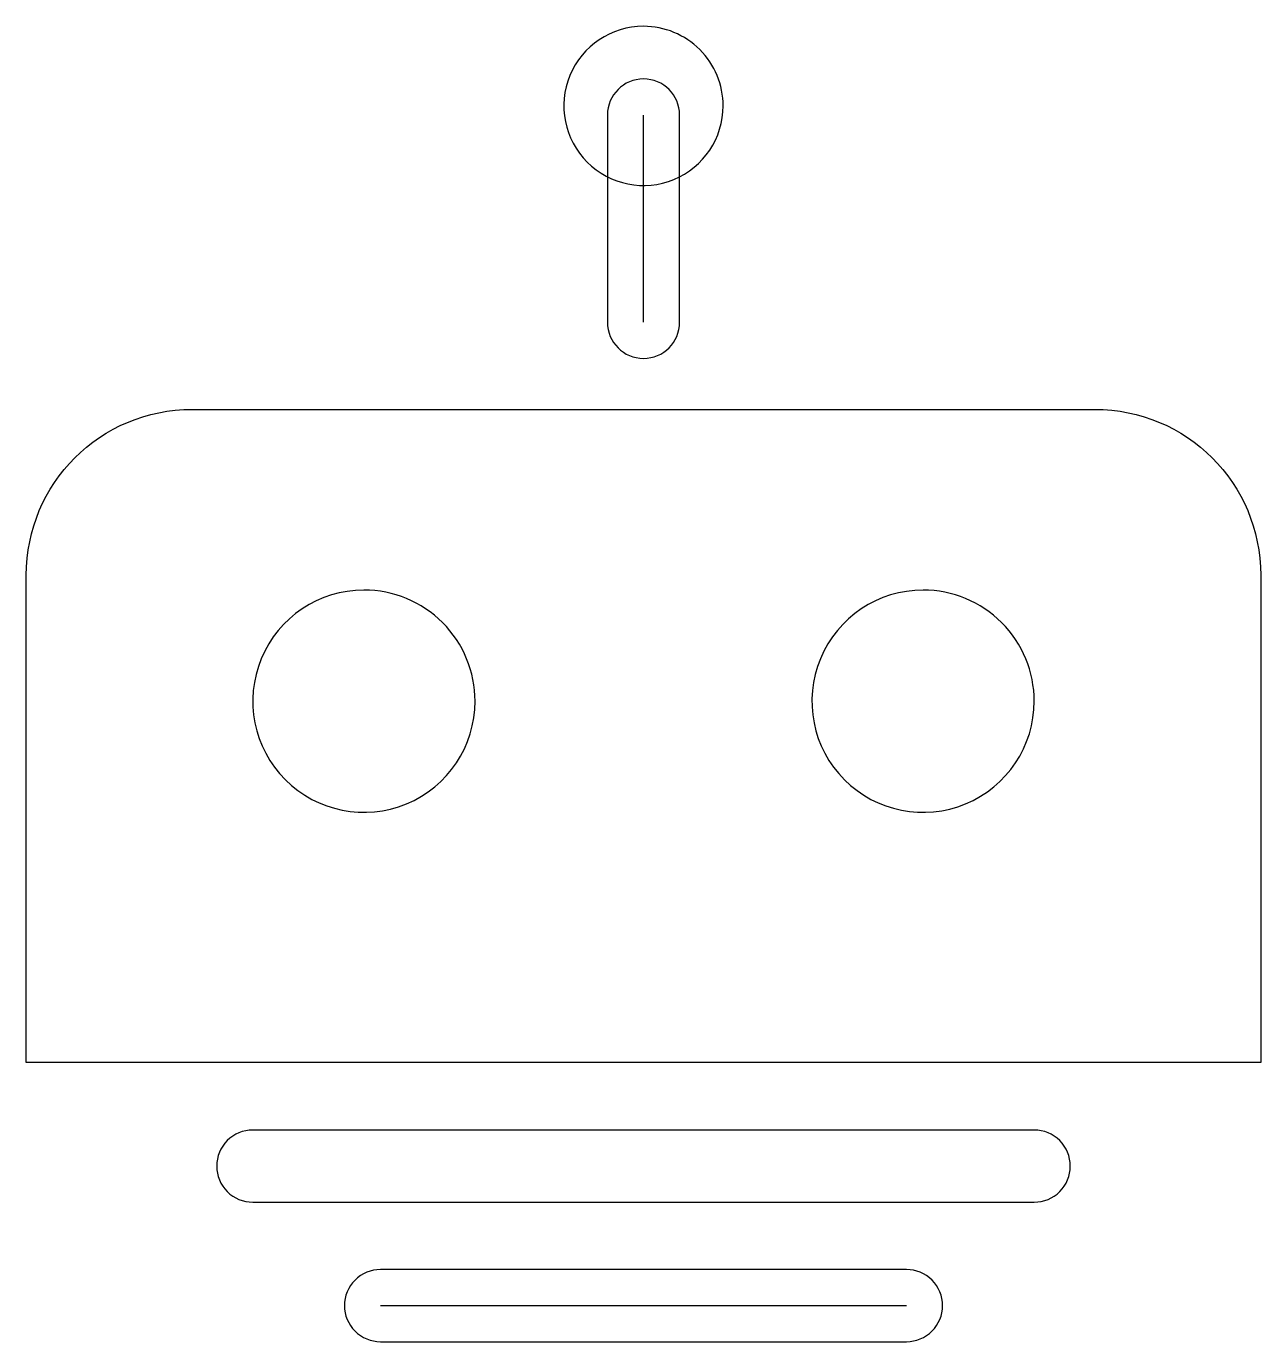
# Model space of a CAD drawing. Header units: millimetres. Extents: x 35 to 175, y 30 to 180.
import ezdxf

# ---------------------------------------------------------------- set-up
doc = ezdxf.new("R2010")
doc.units = ezdxf.units.MM
doc.layers.add('Layer_1', color=7, linetype='CONTINUOUS')

msp = doc.modelspace()

# ---------------------------------------------------------------- linework, layer by layer
at = {"layer": 'Layer_1', "color": 7}
for points in [[(105.00001, 179.991956)], [(105.00065, 173.987998)], [(53.583735, 136.316057)], [(73.141277, 115.706888)], [(136.858962, 115.706888)]]:
    msp.add_lwpolyline(points, close=True, dxfattribs=at)
for points in [[(100.889676, 169.877026), (100.889676, 146.241307)], [(105.00065, 146.242313), (105.00065, 169.875913)], [(109.111624, 146.241307), (109.111624, 169.877026)], [(53.583735, 136.316057), (156.41627, 136.316057)], [(175.33523, 117.397101), (175.33523, 61.82407), (34.664779, 61.82407), (34.664779, 117.397101)], [(149.526725, 54.141933), (60.474582, 54.141933)], [(60.474582, 45.915268), (149.526725, 45.915268)], [(134.968213, 38.233906), (75.033089, 38.233906)], [(75.031473, 34.120512), (134.969834, 34.120512)], [(75.033089, 30.00724), (134.968213, 30.00724)]]:
    msp.add_lwpolyline(points, dxfattribs=at)
for points in [[(105.00001, 179.991956), (101.329308, 179.991956), (98.020046, 177.780778), (96.615329, 174.389491)], [(111.417367, 177.3338), (109.715378, 179.035789), (107.406986, 179.991956), (105.00001, 179.991956)], [(114.075523, 170.916443), (114.075523, 173.323419), (113.119356, 175.631811), (111.417367, 177.3338)], [(96.615329, 174.389491), (95.210612, 170.998205), (95.987075, 167.094665), (98.582653, 164.499086)], [(105.00065, 173.987998), (102.730654, 173.986957), (100.890719, 172.147022), (100.889676, 169.877026)], [(109.111624, 169.877026), (109.110581, 172.147022), (107.270646, 173.986957), (105.00065, 173.987998)], [(108.473058, 162.531762), (111.864345, 163.936479), (114.075523, 167.245741), (114.075523, 170.916443)], [(98.582653, 164.499086), (101.178232, 161.903508), (105.081772, 161.127045), (108.473058, 162.531762)], [(100.889676, 146.241307), (100.890719, 143.971311), (102.730654, 142.131377), (105.00065, 142.130335)], [(105.00065, 142.130335), (107.270646, 142.131377), (109.110581, 143.971311), (109.111624, 146.241307)], [(34.664779, 117.397101), (34.664779, 127.878204), (43.102633, 136.316057), (53.583735, 136.316057)], [(156.41627, 136.316057), (166.8974, 136.316057), (175.33523, 127.878204), (175.33523, 117.397101)], [(73.141277, 115.706888), (68.017585, 115.706888), (63.398405, 112.620451), (61.437653, 107.886777)], [(82.098842, 111.996543), (79.723148, 114.372237), (76.501015, 115.706888), (73.141277, 115.706888)], [(136.858962, 115.706888), (131.735271, 115.706888), (127.116091, 112.620451), (125.155339, 107.886777)], [(145.816527, 111.996543), (143.440833, 114.372237), (140.218701, 115.706888), (136.858962, 115.706888)], [(85.809187, 103.038978), (85.809187, 106.398716), (84.474536, 109.620849), (82.098842, 111.996543)], [(149.526873, 103.038978), (149.526873, 106.398716), (148.192221, 109.620849), (145.816527, 111.996543)], [(61.437653, 107.886777), (59.476902, 103.153103), (60.560714, 97.704409), (64.183711, 94.081412)], [(125.155339, 107.886777), (123.194587, 103.153103), (124.2784, 97.704409), (127.901397, 94.081412)], [(77.989076, 91.335354), (82.72275, 93.296106), (85.809187, 97.915286), (85.809187, 103.038978)], [(141.706762, 91.335354), (146.440435, 93.296106), (149.526873, 97.915286), (149.526873, 103.038978)], [(64.183711, 94.081412), (67.806708, 90.458415), (73.255402, 89.374603), (77.989076, 91.335354)], [(127.901397, 94.081412), (131.524394, 90.458415), (136.973088, 89.374603), (141.706762, 91.335354)], [(60.474582, 54.141933), (59.382802, 54.142686), (58.335521, 53.709312), (57.563516, 52.937307)], [(152.437789, 52.937305), (151.665784, 53.70931), (150.618505, 54.142685), (149.526725, 54.141933)], [(57.563516, 52.937307), (56.79151, 52.165302), (56.358134, 51.118022), (56.358886, 50.026242)], [(153.642417, 50.026242), (153.643168, 51.118021), (153.209794, 52.1653), (152.437789, 52.937305)], [(56.358886, 50.026242), (56.359386, 48.935279), (56.793314, 47.889211), (57.565184, 47.118227)], [(152.43612, 47.118229), (153.207989, 47.889213), (153.641916, 48.93528), (153.642417, 50.026242)], [(57.565184, 47.118227), (58.337054, 46.347242), (59.383619, 45.914516), (60.474582, 45.915268)], [(149.526725, 45.915268), (150.617687, 45.914517), (151.664251, 46.347244), (152.43612, 47.118229)], [(75.033089, 38.233906), (73.941305, 38.234658), (72.894021, 37.801281), (72.122014, 37.029271)], [(137.879285, 37.029269), (137.10728, 37.801279), (136.059997, 38.234657), (134.968213, 38.233906)], [(72.122014, 37.029271), (71.350007, 36.25726), (70.916635, 35.209974), (70.917393, 34.11819)], [(139.083905, 34.11819), (139.084663, 35.209973), (138.651291, 36.257259), (137.879285, 37.029269)], [(70.917393, 34.11819), (70.917899, 33.027231), (71.35183, 31.98117), (72.1237, 31.210191)], [(137.877599, 31.210192), (138.649468, 31.981171), (139.083398, 33.027232), (139.083905, 34.11819)], [(72.1237, 31.210191), (72.895569, 30.439211), (73.94213, 30.006488), (75.033089, 30.00724)], [(134.968213, 30.00724), (136.059171, 30.006489), (137.105731, 30.439213), (137.877599, 31.210192)]]:
    msp.add_open_spline(points, degree=3, dxfattribs=at)

doc.saveas('drawing.dxf')
